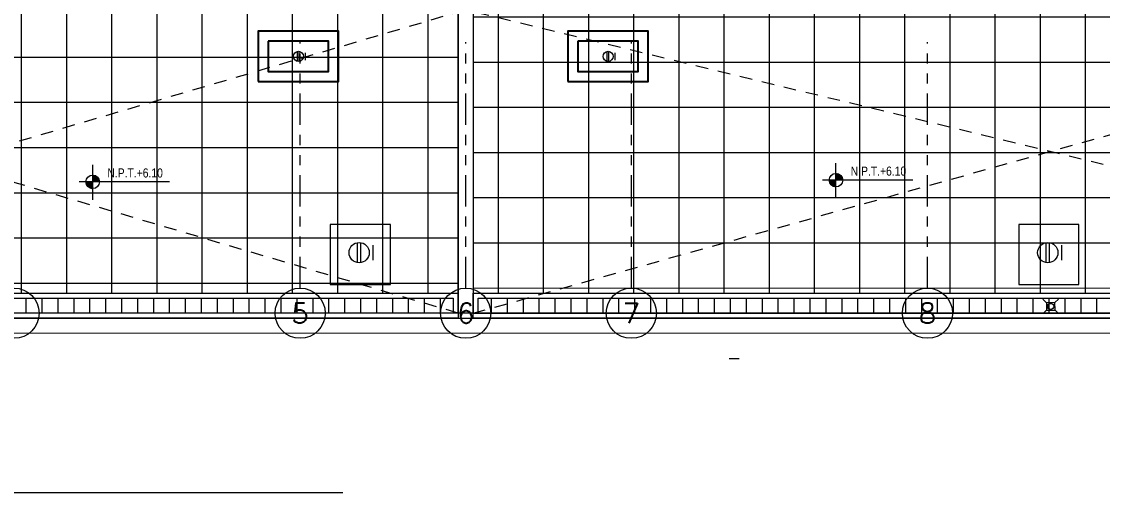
# Model space of a CAD drawing. Header units: millimetres. Extents: x 3738 to 3833, y 1327 to 1657.
# Drawn here: x 3774.47 to 3785.24, y 1476.95 to 1481.64 of the extents above; entities that cross this region are included whole.
import ezdxf
from ezdxf.enums import TextEntityAlignment as Align
from ezdxf.xclip import XClip

# ---------------------------------------------------------------- set-up
doc = ezdxf.new("R2010")
doc.units = ezdxf.units.MM
doc.header["$XCLIPFRAME"] = 2
for name, pattern in [('ACAD_ISO07W100', [3, 0, -3]), ('CONTINUO', [0]), ('HIDDEN2', [0.1875, 0.125, -0.0625]), ('PHANTOM', [63.5, 31.75, -6.35, 6.35, -6.35, 6.35, -6.35]), ('PHANTOM2', [1.25, 0.625, -0.125, 0.125, -0.125, 0.125, -0.125])]:
    doc.linetypes.add(name, pattern=pattern)
doc.layers.get('0').update_dxf_attribs({"color": 251, "lineweight": 9})
for name, color, linetype, lineweight in [('A-07', 251, 'Continuous', 13), ('A-EJES', 251, 'PHANTOM', 13), ('A-HATCH', 251, 'Continuous', 13), ('A-MURO BAJO', 251, 'Continuous', 13), ('A-MUROS', 251, 'Continuous', 13), ('A-NIVELES-NPT', 251, 'Continuous', 13), ('A-PROYECCIONES', 251, 'HIDDEN2', 13), ('A_30_DispositivosSanit', 251, 'Continuous', 13), ('A_50_TextoAmbiente', 251, 'Continuous', 13)]:
    doc.layers.add(name, color=color, linetype=linetype, lineweight=lineweight)
doc.styles.add('R80', font='ARIALN.TTF', dxfattribs={"height": 2.03})
doc.styles.add('ROMANS', font='romans.shx', dxfattribs={"width": 0.8})

# ---------------------------------------------------------------- blocks, each defined once
blk = doc.blocks.new('A$C9f73720c')
at = {"layer": 'A-MURO BAJO', "ltscale": 0.5, "elevation": 0}
for points in [[(22.814, 127.556), (19.886, 128.211), (22.114, 138.164), (25.042, 137.509)], [(22.781, 127.409), (19.853, 128.065), (17.145, 115.964), (20.072, 115.309)]]:
    blk.add_lwpolyline(points, close=True, dxfattribs=at)
at = {"layer": 'A-MUROS', "color": 3}
blk.add_lwpolyline([(22.781, 127.409), (19.853, 128.065), (19.886, 128.211), (22.814, 127.556)], close=True, dxfattribs=at)
at = {"layer": 'A-PROYECCIONES'}
for p, q in [((22.115, 138.164), (22.814, 127.556)), ((19.886, 128.211), (25.042, 137.509)), ((19.853, 128.065), (20.536, 115.205, 0)), ((17.145, 115.964, 0), (22.781, 127.409))]:
    blk.add_line(p, q, dxfattribs=at)
blk = doc.blocks.new('Ejes_Torre C 1var')
at = {"layer": 'A-EJES', "linetype": 'PHANTOM2', "ltscale": 0.5}
for points in [[(8.775, -2.75), (8.775, -0.3)], [(10.425, -2.75), (10.425, -0.3)], [(12.075, -2.75), (12.075, -0.3)], [(15.025, -2.75), (15.025, -0.3)]]:
    blk.add_lwpolyline(points, dxfattribs=at)
at = {"layer": 'A-EJES', "linetype": 'Continuous'}
for centre in [(5.925, -3), (8.775, -3), (10.425, -3), (12.075, -3), (15.025, -3)]:
    blk.add_circle(centre, 0.25, dxfattribs=at)
at = {"layer": 'A-EJES', "linetype": 'Continuous', "style": 'ROMANS'}
for s, p in [('5', (8.775, -3)), ('6', (10.425, -3)), ('7', (12.075, -3)), ('8', (15.025, -3))]:
    blk.add_text(s, height=0.2, dxfattribs=at).set_placement(p, align=Align.MIDDLE_CENTER)
blk = doc.blocks.new('SIM NIVEL PLANTA')
at = {"linetype": 'Continuous'}
h = blk.add_hatch(dxfattribs=at)
h.set_pattern_fill('_USER', color=0, scale=0.089997, angle=45, style=0, pattern_type=0)
h.set_pattern_definition([(45, (31854.49523, 23864.84028), (-0.06363728001, 0.06363728001), [])])
h.paths.add_polyline_path([(-17.33, 0), (-15.98, 0, 0.409209), (-17.33, 1.33)])
h.paths.add_polyline_path([(-18.68, 0, 0.004279), (-18.68, -0.02, 0.414214), (-17.33, -1.37), (-17.33, 0)])
at = {"color": 0}
for p, q in [((-17.33, -3.58), (-17.33, 3.34)), ((-2, 0), (-20, 0))]:
    blk.add_line(p, q, dxfattribs=at)
at = {"color": 0, "linetype": 'Continuous'}
blk.add_circle((-17.33, -0.02), 1.35, dxfattribs=at)
at = {"color": 0, "style": 'R80'}
blk.add_attdef('N.P.T.+0.00', text='', height=1.8, dxfattribs=at).set_placement((-8.87, 1.77), align=Align.MIDDLE_CENTER)
blk = doc.blocks.new('NIVELES')
at = {"layer": 'A-NIVELES-NPT'}
ref = blk.add_blockref('SIM NIVEL PLANTA', (-19.425, -15.067, 0), dxfattribs=dict(at, xscale=0.05, yscale=0.05, zscale=0.05))
ref.add_attrib('N.P.T.+0.00', 'N.P.T.+6.10', dxfattribs={"layer": '0', "height": 0.09, "style": 'R80'}).set_placement((-19.869, -14.979, 0), align=Align.MIDDLE_CENTER)
ref = blk.add_blockref('SIM NIVEL PLANTA', (-12.02, -15.05, 0), dxfattribs=dict(at, xscale=0.05, yscale=0.05, zscale=0.05))
ref.add_attrib('N.P.T.+0.00', 'N.P.T.+6.10', dxfattribs={"layer": '0', "height": 0.09, "style": 'R80'}).set_placement((-12.463, -14.961, 0), align=Align.MIDDLE_CENTER)
blk = doc.blocks.new('R')
at = {"layer": 'A_30_DispositivosSanit', "linetype": 'Continuous'}
for p, q in [((-0.0083, -0.0497), (-0.0083, 0.0497)), ((0.0083, -0.0497), (0.0083, 0.0497)), ((0.0694, -0.0367), (0.0694, 0.0367))]:
    blk.add_line(p, q, dxfattribs=at)
blk.add_circle((0, 0), 0.0504, dxfattribs=at)
blk = doc.blocks.new('is-des-tf_28.02.2025')
at = {"layer": 'A_30_DispositivosSanit', "lineweight": 25, "elevation": 0}
for points in [[(-35.692, -4.092), (-34.892, -4.092), (-34.892, -3.592), (-35.692, -3.592)], [(-32.607, -4.092), (-31.807, -4.092), (-31.807, -3.592), (-32.607, -3.592)], [(-35.592, -3.692), (-35.592, -3.992), (-34.992, -3.992), (-34.992, -3.692)], [(-32.507, -3.692), (-32.507, -3.992), (-31.907, -3.992), (-31.907, -3.692)]]:
    blk.add_lwpolyline(points, close=True, dxfattribs=at)
at = {"layer": 'A_30_DispositivosSanit', "linetype": 'Continuous'}
for p in [(-35.292, -3.842, 0), (-32.207, -3.842, 0)]:
    blk.add_blockref('R', p, dxfattribs=at)
blk = doc.blocks.new('0-sumidero')
for p, q in [((-0.042, 0.038), (-0.076, 0.072)), ((0.043, 0.038), (-0.042, 0.038)), ((-0.042, 0.038), (-0.042, -0.037)), ((0.043, 0.038), (0.078, 0.072)), ((0.043, -0.037), (0.043, 0.038)), ((-0.042, -0.037), (-0.076, -0.071)), ((-0.042, -0.037), (0.043, -0.037)), ((0.043, -0.037), (0.078, -0.071))]:
    blk.add_line(p, q)
blk.add_circle((0, 0), 0.0303)
blk = doc.blocks.new('sum')
at = {"layer": 'A_30_DispositivosSanit', "rotation": 45.00000007321594}
blk.add_blockref('0-sumidero', (0, 0), dxfattribs=at)
blk = doc.blocks.new('IS-pluviales_26.03.2025')
at = {"layer": 'A_30_DispositivosSanit', "linetype": 'CONTINUO'}
h = blk.add_hatch(dxfattribs=at)
h.set_pattern_fill('ANSI31', color=256, scale=0.05, angle=45)
h.set_pattern_definition([(90, (440.609, -195366.45257), (-0.15875, 0), [])])
h.paths.add_polyline_path([(-48.5, -16.651), (-38.4, -16.651), (-38.4, -16.801), (-48.5, -16.801)])
h = blk.add_hatch(dxfattribs=at)
h.set_pattern_fill('ANSI31', color=256, scale=0.05, angle=45)
h.set_pattern_definition([(90, (450.9598, -195366.45133), (-0.15875, 0), [])])
h.paths.add_polyline_path([(-38.149, -16.65), (-25.85, -16.65), (-25.85, -16.8), (-38.149, -16.8)])
at = {"layer": 'A_30_DispositivosSanit', "elevation": 0}
for points in [[(-39.625, -16.515), (-39.025, -16.515), (-39.025, -15.915), (-39.625, -15.915)], [(-32.764, -16.515), (-32.164, -16.515), (-32.164, -15.915), (-32.764, -15.915)]]:
    blk.add_lwpolyline(points, close=True, dxfattribs=at)
at = {"layer": 'A_30_DispositivosSanit', "linetype": 'CONTINUO', "elevation": 0}
for points in [[(-48.55, -16.601), (-38.35, -16.601), (-38.35, -16.851), (-48.55, -16.851)], [(-48.5, -16.651), (-38.4, -16.651), (-38.4, -16.801), (-48.5, -16.801)], [(-38.199, -16.6), (-25.8, -16.6), (-25.8, -16.85), (-38.199, -16.85)], [(-38.149, -16.65), (-25.85, -16.65), (-25.85, -16.8), (-38.149, -16.8)]]:
    blk.add_lwpolyline(points, close=True, dxfattribs=at)
at = {"layer": 'A_30_DispositivosSanit', "linetype": 'Continuous', "xscale": 2, "yscale": 2, "zscale": 2}
for p in [(-39.336, -16.197, 0), (-32.475, -16.197, 0)]:
    blk.add_blockref('R', p, dxfattribs=at)
at = {"layer": 'A_30_DispositivosSanit', "rotation": 135.4214501941968}
blk.add_blockref('sum', (-32.445, -16.732, 0), dxfattribs=at)

msp = doc.modelspace()

# ---------------------------------------------------------------- hatches: boundary and pattern name
at = {"layer": 'A-HATCH'}
h = msp.add_hatch(dxfattribs=at)
h.set_pattern_fill('_USER', color=256, scale=0.45, angle=0.0019, double=1, pattern_type=0)
h.set_pattern_definition([(0.002, (3774.4721, 1481.7379), (-1.5e-05, 0.45), []), (90.002, (3774.4721, 1481.7379), (-0.45, -1.5e-05), [])])
h.paths.add_polyline_path([(3778.822, 1481.738), (3778.823, 1478.938), (3768.623, 1478.938), (3768.622, 1484.535), (3769.821, 1484.538), (3769.822, 1481.738), (3774.472, 1481.738), (3774.472, 1482.838), (3777.172, 1482.838), (3777.172, 1481.738)])
h = msp.add_hatch(dxfattribs=at)
h.set_pattern_fill('_USER', color=256, scale=0.45, angle=0.0019, double=1, pattern_type=0)
h.set_pattern_definition([(0.002, (3791.3726, 1478.98905), (-1.5e-05, 0.45), []), (90.002, (3791.3726, 1478.98905), (-0.45, -1.5e-05), [])])
h.paths.add_polyline_path([(3778.972, 1481.738), (3778.973, 1478.939), (3791.373, 1478.939), (3791.372, 1482.214), (3783.422, 1482.213), (3783.422, 1482.413), (3780.622, 1482.413), (3780.622, 1481.738)])

# ---------------------------------------------------------------- linework, layer by layer
at = {"layer": 'A_50_TextoAmbiente', "color": 1}
msp.add_lwpolyline([(3768.472, 1476.954), (3777.672, 1476.954)], dxfattribs=at)

# ---------------------------------------------------------------- next in the draw order: block references
at = {"color": 7, "linetype": 'ACAD_ISO07W100', "ltscale": 5, "true_color": 0xffffff}
ref = msp.add_blockref('A$C9f73720c', (3908.281, 1487.335), dxfattribs=dict(at, rotation=102.6156181418625))
XClip(ref).set_block_clipping_path([(22.1542253106, 140.4101169162), (10.3600901397, 87.7136669306), (29.6608346476, 83.3939150368), (41.4549698184, 136.0903650224)])

# ---------------------------------------------------------------- next in the draw order: linework, layer by layer
at = {"layer": 'A-MUROS'}
for points in [[(3795.322, 1478.688), (3818.522, 1478.686), (3818.522, 1478.536), (3768.472, 1478.539), (3768.472, 1478.739)], [(3768.472, 1478.689), (3791.373, 1478.688)]]:
    msp.add_lwpolyline(points, dxfattribs=at)

# ---------------------------------------------------------------- next in the draw order: block references
msp.add_blockref('NIVELES', (3795.472, 1495.114, 0))
at = {"layer": 'A-07'}
msp.add_blockref('is-des-tf_28.02.2025', (3812.522, 1485.138), dxfattribs=at)
at = {"layer": 'A-MUROS', "color": 3}
msp.add_blockref('Ejes_Torre C 1var', (3768.472, 1481.738), dxfattribs=at)
at = {"layer": 'A_30_DispositivosSanit'}
msp.add_blockref('IS-pluviales_26.03.2025', (3817.171, 1495.538, 0), dxfattribs=at)

doc.saveas('drawing.dxf')
